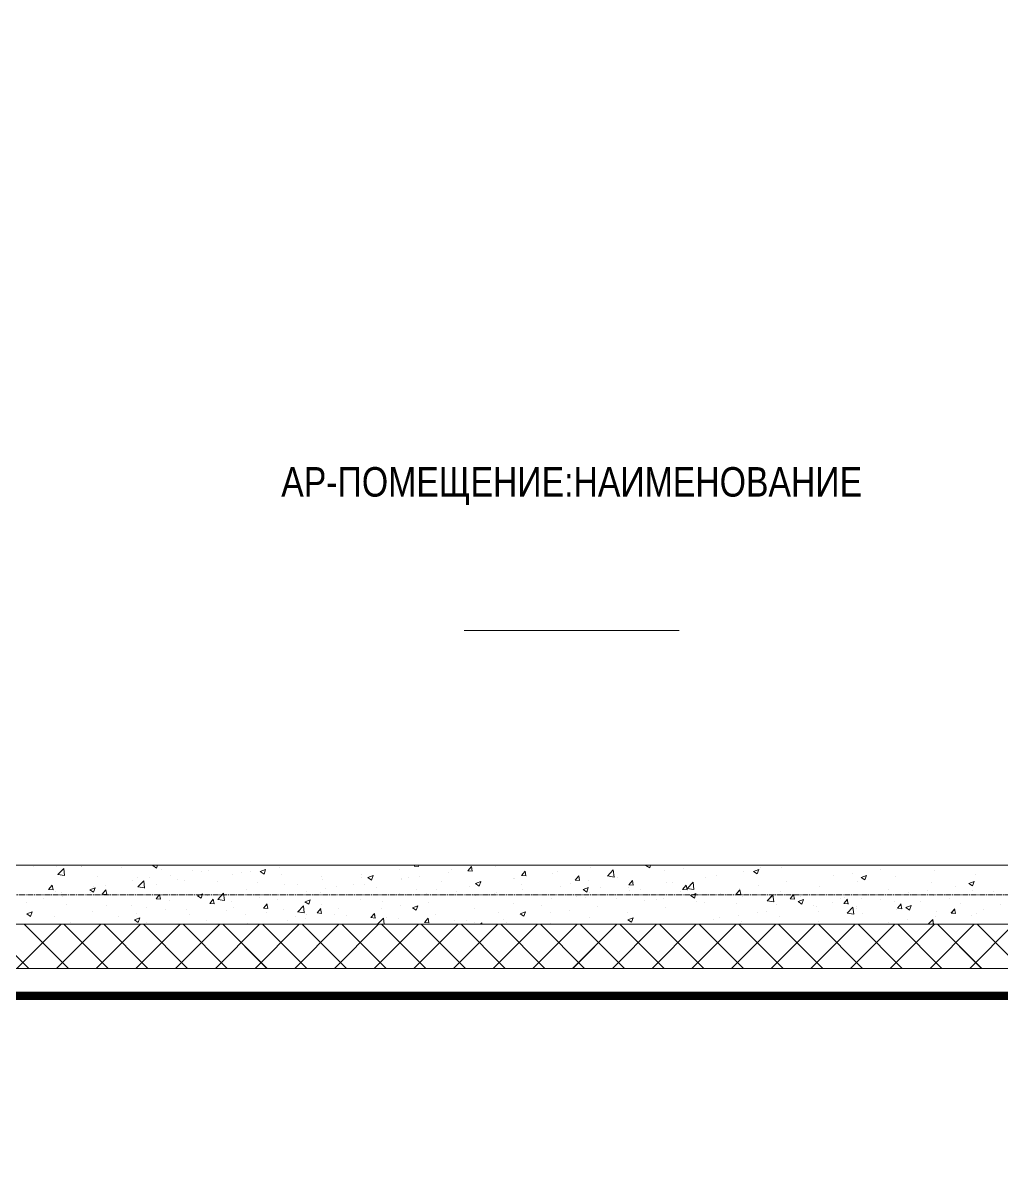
# Model space of a CAD drawing. Header units: millimetres. Extents: x 470010 to 1231400, y -134005 to 421770.
# Drawn here: x 819754 to 823073, y 135303 to 139170 of the extents above; entities that cross this region are included whole.
import ezdxf
from ezdxf.enums import TextEntityAlignment as Align

# ---------------------------------------------------------------- set-up
doc = ezdxf.new("R2010")
doc.units = ezdxf.units.MM
doc.linetypes.add('CENTER2', pattern=[28.575, 19.05, -3.175, 3.175, -3.175])
doc.linetypes.add('DASHED', pattern=[19.05, 12.7, -6.35])
doc.layers.get('Defpoints').update_dxf_attribs({"color": 140})
doc.layers.add('A-AREA', color=7, linetype='Continuous', lineweight=15, true_color=0x7f7f7f)
doc.layers.add('РД_Оси_100', color=7, linetype='Continuous', lineweight=0, true_color=0x525252)
doc.layers.add('АР_Делит', color=120, linetype='Continuous', lineweight=0, plot=False)
for name, color, linetype, lineweight in [('АР_Стены ПЕНОблок', 52, 'Continuous', 20), ('АР_Тонкая', 254, 'Continuous', 5), ('АР_Утеплитель', 31, 'Continuous', 0), ('АР_Штриховка', 8, 'Continuous', 0)]:
    doc.layers.add(name, color=color, linetype=linetype, lineweight=lineweight)
doc.styles.add('style1', font='ARIALN.TTF')

# ---------------------------------------------------------------- blocks, each defined once
blk = doc.blocks.new('СОШ_2200_АР_ОСИ_М100_28.05.24')
at = {"layer": 'АР_Делит', "color": 251, "linetype": 'DASHED', "true_color": 0x636466}
blk.add_lwpolyline([(114955, 135155), (114955, -355), (93595.036, -355), (93595.036, 13855), (94145, 13855), (94145, 68320), (66055, 68320), (66055, 13857.73), (83455, 13857.73), (83455, -355), (45245, -355), (45245, 13145), (44695, 13145), (44695, 26755), (45245, 26755), (45245, 68320), (20455, 68320), (20455, 26755), (27955, 26755), (27955, 13145), (-355, 13145), (-355, 100855)], dxfattribs=at)
at = {"layer": 'РД_Оси_100', "color": 251, "linetype": 'CENTER2', "true_color": 0x636466}
blk.add_line((-5954.958, 13500), (29555, 13500), dxfattribs=at)
blk = doc.blocks.new('A$C9108343f')
at = {"layer": 'A-AREA', "color": 18, "true_color": 0x000000}
blk.add_line((155532.4, 237476), (156262.4, 237476), dxfattribs=at)
at = {"layer": 'АР_Стены ПЕНОблок', "color": 18, "linetype": 'Continuous', "lineweight": 20, "true_color": 0x000000}
for p, q in [((167604.1, 236679.5), (148704.1, 236679.5)), ((148704.1, 236479.5), (167604.1, 236479.5))]:
    blk.add_line(p, q, dxfattribs=at)
at = {"layer": 'АР_Тонкая', "color": 18, "linetype": 'Continuous', "lineweight": 5, "true_color": 0x000000}
for p, q in [((167604.1, 236329.5), (148704.1, 236329.5)), ((148704.1, 236249.5), (167604.1, 236249.5)), ((167604.1, 236249.5), (148704.1, 236249.5)), ((148704.1, 236224.5), (167604.1, 236224.5))]:
    blk.add_line(p, q, dxfattribs=at)
at = {"layer": 'АР_Утеплитель', "color": 18, "linetype": 'Continuous', "lineweight": 0, "true_color": 0x000000}
for p, q in [((167604.1, 236479.5), (148704.1, 236479.5)), ((148704.1, 236329.5), (167604.1, 236329.5))]:
    blk.add_line(p, q, dxfattribs=at)
at = {"layer": 'АР_Штриховка', "color": 18, "linetype": 'Continuous', "lineweight": 0, "true_color": 0x000000}
for p, q in [((154070.9, 236675.5), (154070.9, 236675.5)), ((154149.2, 236676.4), (154149.2, 236676.4)), ((154154.6, 236648.1), (154174.4, 236668.7)), ((154171.8, 236665.8), (154171.8, 236665.8)), ((154177.2, 236644.5), (154174.4, 236668.7)), ((154234.1, 236677.1), (154234.1, 236677.1)), ((154235.4, 236674.2), (154235.4, 236674.2)), ((154369.7, 236671.4), (154369.7, 236671.4)), ((154476, 236678.5), (154488.6, 236670)), ((154476.1, 236678.7), (154478.2, 236679.5)), ((154488.6, 236670), (154491.8, 236679.5)), ((154505.3, 236665.7), (154505.3, 236665.7)), ((154612.3, 236662.9), (154612.3, 236662.9)), ((154640.9, 236660), (154640.9, 236660)), ((154665, 236661.3), (154665, 236661.3)), ((154809, 236658.3), (154809, 236658.3)), ((154841, 236658.1), (154853.7, 236649.6)), ((154841.1, 236658.3), (154858.9, 236665.1)), ((154853.7, 236649.6), (154858.8, 236665)), ((154905.2, 236671), (154905.2, 236671)), ((155314.9, 236666.9), (155314.9, 236666.9)), ((155362.9, 236677.2), (155364.9, 236679.5)), ((155362.9, 236677.1), (155378.1, 236675.8)), ((155377.8, 236675.8), (155377.1, 236679.5)), ((155490.5, 236663.9), (155490.5, 236663.9)), ((155545.1, 236661.2), (155557.4, 236675.8)), ((155545.1, 236661.2), (155560.3, 236659.9)), ((155560, 236659.8), (155557.1, 236675.7)), ((155639.2, 236676.2), (155639.2, 236676.2)), ((155727.3, 236645.3), (155739.6, 236659.9)), ((155742.2, 236643.9), (155739.3, 236659.8)), ((155847.7, 236659), (155847.7, 236659)), ((155962.7, 236670.8), (155962.7, 236670.8)), ((156018.5, 236643.2), (156038.3, 236663.8)), ((156041.1, 236639.7), (156038.2, 236663.8)), ((156149.5, 236679), (156162.2, 236670.5)), ((156149.6, 236679.2), (156150.3, 236679.5)), ((156162.2, 236670.5), (156165.2, 236679.5)), ((156212.8, 236660.3), (156212.8, 236660.3)), ((156276.3, 236668.7), (156276.3, 236668.7)), ((156514.6, 236658.9), (156532.4, 236665.7)), ((156514.6, 236658.7), (156527.2, 236650.2)), ((156527.2, 236650.2), (156532.3, 236665.5)), ((156537.2, 236671.8), (156537.2, 236671.8)), ((156609, 236673.6), (156609, 236673.6)), ((156946.1, 236665.5), (156946.1, 236665.5)), ((157128.4, 236661.3), (157128.4, 236661.3)), ((157258.8, 236679.1), (157258.8, 236679.1)), ((154152.1, 236648.8), (154152.1, 236648.8)), ((154154.6, 236648.1), (154177.2, 236644.6)), ((154287.7, 236643), (154287.7, 236643)), ((154406.3, 236627.2), (154406.3, 236627.2)), ((154423.3, 236637.3), (154423.3, 236637.3)), ((154425.7, 236606), (154445.5, 236626.6)), ((154448.3, 236602.5), (154445.4, 236626.6)), ((154464.1, 236637.5), (154464.1, 236637.5)), ((154536.7, 236645), (154536.7, 236645)), ((154558.9, 236631.6), (154558.9, 236631.6)), ((154585, 236628.8), (154585, 236628.8)), ((154694.4, 236625.8), (154694.4, 236625.8)), ((154745.4, 236649.9), (154745.4, 236649.9)), ((154776.5, 236654.2), (154776.5, 236654.2)), ((154830, 236620.1), (154830, 236620.1)), ((154912.1, 236648.5), (154912.1, 236648.5)), ((155047.7, 236642.8), (155047.7, 236642.8)), ((155052.6, 236629.9), (155052.6, 236629.9)), ((155183.3, 236637), (155183.3, 236637)), ((155184.5, 236649), (155184.5, 236649)), ((155206, 236637.8), (155218.7, 236629.3)), ((155206.1, 236638), (155223.9, 236644.8)), ((155218.7, 236629.3), (155223.8, 236644.6)), ((155318.8, 236631.3), (155318.8, 236631.3)), ((155319, 236634.1), (155319, 236634.1)), ((155342.4, 236638.5), (155342.4, 236638.5)), ((155382.6, 236642.4), (155382.6, 236642.4)), ((155454.4, 236625.6), (155454.4, 236625.6)), ((155478.8, 236655.1), (155478.8, 236655.1)), ((155571.2, 236617.6), (155588.9, 236624.5)), ((155583.7, 236608.9), (155588.9, 236624.3)), ((155590, 236619.9), (155590, 236619.9)), ((155699.5, 236633.6), (155699.5, 236633.6)), ((155702.5, 236635.5), (155702.5, 236635.5)), ((155727.3, 236645.3), (155742.5, 236643.9)), ((155830.8, 236651.8), (155830.8, 236651.8)), ((155909.5, 236629.3), (155921.7, 236643.9)), ((155909.5, 236629.3), (155924.7, 236628)), ((155924.4, 236627.9), (155921.4, 236643.9)), ((155956.2, 236626.6), (155956.2, 236626.6)), ((156018.5, 236643.3), (156041.1, 236639.8)), ((156052.3, 236639.2), (156052.3, 236639.2)), ((156091.7, 236613.4), (156103.9, 236628)), ((156106.6, 236612), (156103.6, 236627.9)), ((156218.3, 236620.4), (156218.3, 236620.4)), ((156240.9, 236621), (156240.9, 236621)), ((156289.6, 236601.2), (156309.4, 236621.8)), ((156312.1, 236597.7), (156309.3, 236621.8)), ((156350.2, 236639.4), (156350.2, 236639.4)), ((156389.1, 236646.4), (156389.1, 236646.4)), ((156480.7, 236657.3), (156480.7, 236657.3)), ((156625.9, 236623.4), (156625.9, 236623.4)), ((156786.3, 236644.5), (156786.3, 236644.5)), ((156849.9, 236652.8), (156849.9, 236652.8)), ((156868.2, 236626), (156868.2, 236626)), ((156879.6, 236638.3), (156892.2, 236629.8)), ((156879.7, 236638.5), (156897.5, 236645.4)), ((156892.2, 236629.8), (156897.4, 236645.2)), ((156996.5, 236642.2), (156996.5, 236642.2)), ((157119.2, 236622), (157119.2, 236622)), ((157244.7, 236618.2), (157262.5, 236625)), ((157257.3, 236609.5), (157262.4, 236624.8)), ((157267.3, 236647.4), (157267.3, 236647.4)), ((154122.9, 236597.7), (154135.1, 236612.3)), ((154122.9, 236597.7), (154138.1, 236596.3)), ((154137.8, 236596.3), (154134.8, 236612.2)), ((154146.1, 236591.9), (154146.1, 236591.9)), ((154167.9, 236586.6), (154167.9, 236586.6)), ((154262.6, 236596.6), (154275.2, 236588)), ((154262.7, 236596.7), (154280.4, 236603.6)), ((154264.8, 236586.7), (154264.8, 236586.7)), ((154274.4, 236608.1), (154274.4, 236608.1)), ((154275.2, 236588), (154280.4, 236603.4)), ((154305.1, 236581.7), (154317.3, 236596.3)), ((154305.1, 236581.7), (154320.3, 236580.4)), ((154316, 236612.1), (154316, 236612.1)), ((154320, 236580.3), (154317, 236596.3)), ((154425.2, 236607.8), (154425.2, 236607.8)), ((154425.7, 236606.1), (154448.3, 236602.6)), ((154488.8, 236616.1), (154488.8, 236616.1)), ((154627.7, 236576.4), (154645.5, 236583.2)), ((154640.2, 236567.7), (154645.4, 236583)), ((154696.8, 236564), (154716.6, 236584.6)), ((154719.3, 236560.5), (154716.5, 236584.6)), ((154793.9, 236595.8), (154793.9, 236595.8)), ((154924.3, 236613.7), (154924.3, 236613.7)), ((154965.6, 236614.4), (154965.6, 236614.4)), ((154998.8, 236591.9), (154998.8, 236591.9)), ((155046.2, 236587.6), (155046.2, 236587.6)), ((155062.4, 236600.3), (155062.4, 236600.3)), ((155101.2, 236608.7), (155101.2, 236608.7)), ((155158.6, 236612.9), (155158.6, 236612.9)), ((155194.3, 236613.1), (155194.3, 236613.1)), ((155236.8, 236602.9), (155236.8, 236602.9)), ((155311.8, 236582.3), (155311.8, 236582.3)), ((155372.4, 236597.2), (155372.4, 236597.2)), ((155403.3, 236582.7), (155403.3, 236582.7)), ((155440.1, 236598.6), (155440.1, 236598.6)), ((155508, 236591.5), (155508, 236591.5)), ((155551.4, 236608.2), (155551.4, 236608.2)), ((155571.1, 236617.5), (155583.7, 236608.9)), ((155572.1, 236617.6), (155572.1, 236617.6)), ((155636, 236584.4), (155636, 236584.4)), ((155643.6, 236585.7), (155643.6, 236585.7)), ((155725.6, 236614.1), (155725.6, 236614.1)), ((155732.2, 236597.1), (155732.2, 236597.1)), ((155861.2, 236608.4), (155861.2, 236608.4)), ((155892.6, 236618.2), (155892.6, 236618.2)), ((155936.1, 236597.1), (155948.7, 236588.6)), ((155936.2, 236597.3), (155954, 236604.1)), ((155948.7, 236588.6), (155953.9, 236603.9)), ((155959.6, 236586.3), (155959.6, 236586.3)), ((155996.8, 236602.7), (155996.8, 236602.7)), ((156090, 236604.1), (156090, 236604.1)), ((156091.7, 236613.4), (156106.9, 236612.1)), ((156092.8, 236595.5), (156092.8, 236595.5)), ((156132.4, 236596.9), (156132.4, 236596.9)), ((156268, 236591.2), (156268, 236591.2)), ((156273.9, 236597.5), (156286.1, 236612.1)), ((156273.9, 236597.5), (156289, 236596.1)), ((156288.7, 236596.1), (156285.8, 236612)), ((156289.6, 236601.3), (156312.1, 236597.8)), ((156301.2, 236576.9), (156319, 236583.8)), ((156305.7, 236581.2), (156305.7, 236581.2)), ((156313.8, 236568.2), (156318.9, 236583.6)), ((156403.6, 236585.5), (156403.6, 236585.5)), ((156456, 236581.5), (156468.3, 236596.1)), ((156456, 236581.5), (156471.2, 236580.2)), ((156466.1, 236602.3), (156466.1, 236602.3)), ((156470.9, 236580.1), (156468, 236596.1)), ((156529.7, 236610.7), (156529.7, 236610.7)), ((156605.9, 236589), (156605.9, 236589)), ((156737.8, 236608.1), (156737.8, 236608.1)), ((156971.1, 236596.6), (156971.1, 236596.6)), ((157039.7, 236586.4), (157039.7, 236586.4)), ((157103.3, 236594.8), (157103.3, 236594.8)), ((157199.5, 236607.5), (157199.5, 236607.5)), ((157244.6, 236618), (157257.3, 236609.5)), ((157255.7, 236594.6), (157255.7, 236594.6)), ((157328.2, 236591.6), (157328.2, 236591.6)), ((154048, 236553.8), (154048, 236553.8)), ((154105, 236565.6), (154105, 236565.6)), ((154168.6, 236574), (154168.6, 236574)), ((154183.6, 236548), (154183.6, 236548)), ((154319.2, 236542.3), (154319.2, 236542.3)), ((154403.2, 236542.6), (154403.2, 236542.6)), ((154487.3, 236565.8), (154499.5, 236580.4)), ((154487.3, 236565.8), (154502.4, 236564.5)), ((154502.1, 236564.4), (154499.2, 236580.3)), ((154533.7, 236560.5), (154533.7, 236560.5)), ((154627.6, 236576.2), (154640.2, 236567.7)), ((154662, 236576.8), (154662, 236576.8)), ((154669.4, 236549.9), (154681.7, 236564.5)), ((154669.4, 236549.8), (154684.6, 236548.5)), ((154678.6, 236549.7), (154678.6, 236549.7)), ((154684.3, 236548.5), (154681.4, 236564.4)), ((154696.8, 236564.1), (154719.3, 236560.6)), ((154742.2, 236558.1), (154742.2, 236558.1)), ((154838.4, 236570.8), (154838.4, 236570.8)), ((154851.6, 236533.9), (154863.9, 236548.5)), ((154866.5, 236532.5), (154863.6, 236548.4)), ((154898, 236562.2), (154898, 236562.2)), ((154967.9, 236521.9), (154987.7, 236542.5)), ((154990.4, 236518.4), (154987.6, 236542.5)), ((154992.6, 236555.9), (155005.3, 236547.3)), ((154992.7, 236556.1), (155010.5, 236562.9)), ((155005.3, 236547.3), (155010.4, 236562.7)), ((155049.5, 236545.4), (155049.5, 236545.4)), ((155181.4, 236564.4), (155181.4, 236564.4)), ((155255.1, 236557.3), (155255.1, 236557.3)), ((155315.8, 236542.3), (155315.8, 236542.3)), ((155357.7, 236535.7), (155375.5, 236542.5)), ((155370.3, 236527), (155375.5, 236542.4)), ((155412, 236554.9), (155412, 236554.9)), ((155572.4, 236576), (155572.4, 236576)), ((155699.4, 236550.9), (155699.4, 236550.9)), ((155779.2, 236580), (155779.2, 236580)), ((155796.5, 236544.7), (155796.5, 236544.7)), ((155827.7, 236567.2), (155827.7, 236567.2)), ((155914.8, 236574.3), (155914.8, 236574.3)), ((155944.7, 236570.1), (155944.7, 236570.1)), ((156050.3, 236568.5), (156050.3, 236568.5)), ((156145.9, 236560.2), (156145.9, 236560.2)), ((156185.9, 236562.8), (156185.9, 236562.8)), ((156209.5, 236568.5), (156209.5, 236568.5)), ((156301.1, 236576.8), (156313.8, 236568.2)), ((156321.5, 236557.1), (156321.5, 236557.1)), ((156347.2, 236554.9), (156347.2, 236554.9)), ((156457.1, 236551.4), (156457.1, 236551.4)), ((156477.6, 236572.8), (156477.6, 236572.8)), ((156539.2, 236579.8), (156539.2, 236579.8)), ((156560.6, 236559.2), (156583.2, 236555.7)), ((156560.7, 236559.1), (156580.5, 236579.8)), ((156583.2, 236555.6), (156580.4, 236579.8)), ((156592.7, 236545.6), (156592.7, 236545.6)), ((156638.2, 236565.6), (156650.5, 236580.2)), ((156638.2, 236565.6), (156653.4, 236564.2)), ((156653.1, 236564.2), (156650.2, 236580.1)), ((156666.2, 236556.4), (156678.8, 236547.9)), ((156666.3, 236556.6), (156684, 236563.4)), ((156674.7, 236574), (156674.7, 236574)), ((156674.8, 236545.7), (156674.8, 236545.7)), ((156678.8, 236547.9), (156684, 236563.2)), ((156719.5, 236544.3), (156719.5, 236544.3)), ((156783.1, 236552.7), (156783.1, 236552.7)), ((156810.3, 236568.3), (156810.3, 236568.3)), ((156820.4, 236549.6), (156832.7, 236564.2)), ((156820.4, 236549.6), (156835.6, 236548.3)), ((156823, 236571.1), (156823, 236571.1)), ((156835.3, 236548.3), (156832.4, 236564.2)), ((156879.3, 236565.3), (156879.3, 236565.3)), ((156945.9, 236562.6), (156945.9, 236562.6)), ((156993.4, 236557.7), (156993.4, 236557.7)), ((157002.6, 236533.7), (157014.8, 236548.3)), ((157017.5, 236532.3), (157014.5, 236548.2)), ((157031.3, 236536.3), (157049.1, 236543.1)), ((157043.8, 236527.6), (157049, 236542.9)), ((157081.5, 236556.8), (157081.5, 236556.8)), ((157125.3, 236576.7), (157125.3, 236576.7)), ((157180.1, 236566.2), (157180.1, 236566.2)), ((157217.1, 236551.1), (157217.1, 236551.1)), ((157352.7, 236545.4), (157352.7, 236545.4)), ((154049.2, 236514.8), (154067, 236521.6)), ((154049.2, 236514.6), (154061.8, 236506.1)), ((154061.8, 236506.1), (154066.9, 236521.5)), ((154143, 236507.3), (154143, 236507.3)), ((154271.3, 236523.6), (154271.3, 236523.6)), ((154358.4, 236507.6), (154358.4, 236507.6)), ((154422, 236516), (154422, 236516)), ((154454.8, 236536.6), (154454.8, 236536.6)), ((154518.2, 236528.6), (154518.2, 236528.6)), ((154590.4, 236530.8), (154590.4, 236530.8)), ((154601.8, 236511.4), (154601.8, 236511.4)), ((154725.9, 236525.1), (154725.9, 236525.1)), ((154749.9, 236536.8), (154749.9, 236536.8)), ((154790.8, 236511.2), (154790.8, 236511.2)), ((154851.6, 236533.9), (154866.8, 236532.6)), ((154861.5, 236519.4), (154861.5, 236519.4)), ((154921.2, 236529.1), (154921.2, 236529.1)), ((154958.9, 236506.5), (154958.9, 236506.5)), ((154967.8, 236522), (154990.4, 236518.5)), ((154997.1, 236513.7), (154997.1, 236513.7)), ((155033.8, 236518), (155046.1, 236532.6)), ((155033.8, 236518), (155049, 236516.6)), ((155048.7, 236516.6), (155045.8, 236532.5)), ((155091.8, 236512.8), (155091.8, 236512.8)), ((155107, 236531.9), (155107, 236531.9)), ((155132.7, 236507.9), (155132.7, 236507.9)), ((155216, 236502), (155228.2, 236516.6)), ((155230.9, 236500.6), (155227.9, 236516.6)), ((155252.2, 236533.9), (155252.2, 236533.9)), ((155357.7, 236535.5), (155370.3, 236527)), ((155437, 236514), (155437, 236514)), ((155569, 236533.1), (155569, 236533.1)), ((155648.4, 236519.3), (155648.4, 236519.3)), ((155722.7, 236515.2), (155735.3, 236506.7)), ((155722.8, 236515.4), (155740.6, 236522.2)), ((155735.3, 236506.7), (155740.5, 236522)), ((155825.7, 236518), (155825.7, 236518)), ((155889.3, 236526.4), (155889.3, 236526.4)), ((155985.5, 236539), (155985.5, 236539)), ((156086.9, 236519.6), (156086.9, 236519.6)), ((156215.2, 236535.8), (156215.2, 236535.8)), ((156462.9, 236510.5), (156462.9, 236510.5)), ((156526.7, 236520.3), (156526.7, 236520.3)), ((156559.1, 236523.2), (156559.1, 236523.2)), ((156602.8, 236504.5), (156602.8, 236504.5)), ((156728.3, 236539.9), (156728.3, 236539.9)), ((156734.7, 236523.5), (156734.7, 236523.5)), ((156831.7, 236517.2), (156854.3, 236513.7)), ((156831.8, 236517.1), (156851.5, 236537.7)), ((156854.3, 236513.6), (156851.5, 236537.7)), ((156863.9, 236534.2), (156863.9, 236534.2)), ((156865.1, 236541.4), (156865.1, 236541.4)), ((156883.8, 236515.4), (156883.8, 236515.4)), ((156999.5, 236528.4), (156999.5, 236528.4)), ((157002.6, 236533.7), (157017.8, 236532.4)), ((157031.2, 236536.1), (157043.8, 236527.6)), ((157032, 236540.8), (157032, 236540.8)), ((157132.7, 236507.3), (157132.7, 236507.3)), ((157135.1, 236522.7), (157135.1, 236522.7)), ((157184.8, 236517.8), (157197, 236532.4)), ((157184.8, 236517.8), (157200, 236516.4)), ((157199.7, 236516.4), (157196.7, 236532.3)), ((157252.7, 236510), (157252.7, 236510)), ((157270.7, 236517), (157270.7, 236517)), ((157293.1, 236528.4), (157293.1, 236528.4)), ((154055.5, 236329.5), (153905.5, 236479.5)), ((154015, 236329.5), (154165, 236479.5)), ((154190.3, 236329.5), (154040.3, 236479.5)), ((154149.7, 236329.5), (154299.7, 236479.5)), ((154325, 236329.5), (154175, 236479.5)), ((154198, 236486.5), (154198, 236486.5)), ((154284.4, 236329.5), (154434.4, 236479.5)), ((154459.7, 236329.5), (154309.7, 236479.5)), ((154414.2, 236494.3), (154426.8, 236485.8)), ((154414.3, 236494.5), (154432.1, 236501.3)), ((154419.1, 236329.5), (154569.1, 236479.5)), ((154426.8, 236485.8), (154432, 236501.1)), ((154594.4, 236329.5), (154444.4, 236479.5)), ((154453.6, 236485.9), (154453.6, 236485.9)), ((154553.8, 236329.5), (154703.8, 236479.5)), ((154729.1, 236329.5), (154579.1, 236479.5)), ((154658.9, 236492.2), (154658.9, 236492.2)), ((154688.5, 236329.5), (154838.5, 236479.5)), ((154863.8, 236329.5), (154713.8, 236479.5)), ((154793.3, 236479.5), (154797.1, 236481)), ((154796.6, 236479.5), (154797, 236480.8)), ((154810.8, 236481), (154810.8, 236481)), ((154823.2, 236329.5), (154973.2, 236479.5)), ((154998.5, 236329.5), (154848.5, 236479.5)), ((154932, 236491.7), (154932, 236491.7)), ((154957.9, 236329.5), (155107.9, 236479.5)), ((155133.2, 236329.5), (154983.2, 236479.5)), ((154995.6, 236500.1), (154995.6, 236500.1)), ((155092.6, 236329.5), (155242.6, 236479.5)), ((155267.9, 236329.5), (155117.9, 236479.5)), ((155178.3, 236479.9), (155178.3, 236479.9)), ((155216, 236502), (155231.2, 236500.7)), ((155227.3, 236329.5), (155377.3, 236479.5)), ((155238.9, 236480), (155242, 236479.5)), ((155239, 236479.9), (155258.7, 236500.5)), ((155402.6, 236329.5), (155252.6, 236479.5)), ((155261.1, 236479.5), (155258.7, 236500.5)), ((155268.3, 236502.2), (155268.3, 236502.2)), ((155308.8, 236497.8), (155308.8, 236497.8)), ((155362, 236329.5), (155512, 236479.5)), ((155537.3, 236329.5), (155387.3, 236479.5)), ((155398.2, 236486.1), (155410.4, 236500.7)), ((155398.2, 236486.1), (155413.4, 236484.8)), ((155403.9, 236496.5), (155403.9, 236496.5)), ((155413.1, 236484.7), (155410.1, 236500.6)), ((155496.7, 236329.5), (155646.7, 236479.5)), ((155500.3, 236493.8), (155500.3, 236493.8)), ((155672, 236329.5), (155522, 236479.5)), ((155539.5, 236490.7), (155539.5, 236490.7)), ((155569.1, 236484.2), (155569.1, 236484.2)), ((155588.2, 236479.5), (155592.6, 236484.8)), ((155593.3, 236479.5), (155592.3, 236484.7)), ((155631.4, 236329.5), (155781.4, 236479.5)), ((155806.7, 236329.5), (155656.7, 236479.5)), ((155665.3, 236496.9), (155665.3, 236496.9)), ((155675.1, 236485), (155675.1, 236485)), ((155766.1, 236329.5), (155916.1, 236479.5)), ((155941.4, 236329.5), (155791.4, 236479.5)), ((155824.6, 236482.7), (155824.6, 236482.7)), ((155900.8, 236329.5), (156050.8, 236479.5)), ((156076.1, 236329.5), (155926.1, 236479.5)), ((155956.5, 236501.7), (155956.5, 236501.7)), ((156035.5, 236329.5), (156185.5, 236479.5)), ((156210.8, 236329.5), (156060.8, 236479.5)), ((156087.7, 236494.8), (156100.4, 236486.3)), ((156087.8, 236495), (156105.6, 236501.9)), ((156100.4, 236486.3), (156105.5, 236501.7)), ((156170.3, 236329.5), (156320.3, 236479.5)), ((156345.5, 236329.5), (156195.5, 236479.5)), ((156238.9, 236481), (156238.9, 236481)), ((156305, 236329.5), (156455, 236479.5)), ((156480.2, 236329.5), (156330.2, 236479.5)), ((156378.6, 236494.8), (156378.6, 236494.8)), ((156399.3, 236502.1), (156399.3, 236502.1)), ((156439.7, 236329.5), (156589.7, 236479.5)), ((156614.9, 236329.5), (156464.9, 236479.5)), ((156465.4, 236479.5), (156470.6, 236481.5)), ((156469.9, 236479.5), (156470.5, 236481.3)), ((156474.5, 236488.2), (156474.5, 236488.2)), ((156574.4, 236329.5), (156724.4, 236479.5)), ((156749.6, 236329.5), (156599.6, 236479.5)), ((156709.1, 236329.5), (156859.1, 236479.5)), ((156884.3, 236329.5), (156734.3, 236479.5)), ((156735.7, 236489.9), (156735.7, 236489.9)), ((156843.8, 236329.5), (156993.8, 236479.5)), ((157019, 236329.5), (156869, 236479.5)), ((156972.9, 236486.3), (156972.9, 236486.3)), ((156978.5, 236329.5), (157128.5, 236479.5)), ((157153.7, 236329.5), (157003.7, 236479.5)), ((157036.5, 236494.6), (157036.5, 236494.6)), ((157107.1, 236479.5), (157122.6, 236495.7)), ((157113.2, 236329.5), (157263.2, 236479.5)), ((157122.2, 236492.2), (157122.2, 236492.2)), ((157124.4, 236479.5), (157122.6, 236495.7)), ((157288.4, 236329.5), (157138.4, 236479.5)), ((157247.9, 236329.5), (157397.9, 236479.5)), ((157423.1, 236329.5), (157273.1, 236479.5)), ((148704.1, 236249.2), (167604.1, 236249.2)), ((148704.1, 236248.2), (167604.1, 236248.2)), ((148704.1, 236247.2), (167604.1, 236247.2)), ((148704.1, 236246.2), (167604.1, 236246.2)), ((148704.1, 236245.2), (167604.1, 236245.2)), ((148704.1, 236244.2), (167604.1, 236244.2)), ((148704.1, 236243.2), (167604.1, 236243.2)), ((148704.1, 236242.2), (167604.1, 236242.2)), ((148704.1, 236241.2), (167604.1, 236241.2)), ((148704.1, 236240.2), (167604.1, 236240.2)), ((148704.1, 236239.2), (167604.1, 236239.2)), ((148704.1, 236238.2), (167604.1, 236238.2)), ((148704.1, 236237.2), (167604.1, 236237.2)), ((148704.1, 236236.2), (167604.1, 236236.2)), ((148704.1, 236235.2), (167604.1, 236235.2)), ((148704.1, 236234.2), (167604.1, 236234.2)), ((148704.1, 236233.2), (167604.1, 236233.2)), ((148704.1, 236232.2), (167604.1, 236232.2)), ((148704.1, 236231.2), (167604.1, 236231.2)), ((148704.1, 236230.2), (167604.1, 236230.2)), ((148704.1, 236229.2), (167604.1, 236229.2)), ((148704.1, 236228.2), (167604.1, 236228.2)), ((148704.1, 236227.2), (167604.1, 236227.2)), ((148704.1, 236226.2), (167604.1, 236226.2)), ((148704.1, 236225.2), (167604.1, 236225.2))]:
    blk.add_line(p, q, dxfattribs=at)
at = {"layer": 'РД_Оси_100'}
blk.add_blockref('СОШ_2200_АР_ОСИ_М100_28.05.24', (140804.1, 223079.5), dxfattribs=at)
at = {"layer": 'Defpoints', "color": 18, "true_color": 0x000000, "style": 'style1'}
for p in [(143949.3, 316089.1), (143975, 281639.5), (143890.4, 273244.7), (143840, 264276.8), (143967.8, 254892.4), (12252, 104178.1), (12382.6, 96023.1)]:
    blk.add_attdef('АР-ПОМЕЩЕНИЕ:НАИМЕНОВАНИЕ', text='', height=100, dxfattribs=at).set_placement(p, align=Align.MIDDLE)
at = {"layer": 'Defpoints', "color": 18, "true_color": 0x000000, "style": 'style1', "flags": 8}
for p in [(143951.3, 279099.1), (143848.3, 269251.1), (143875.3, 260094.2), (144049.7, 250824.7), (163419.3, 238153.4), (155897.5, 237966), (183037.2, 237966), (143342.9, 237876.2)]:
    blk.add_attdef('АР-ПОМЕЩЕНИЕ:НАИМЕНОВАНИЕ', text='', height=100, dxfattribs=at).set_placement(p, align=Align.MIDDLE)

msp = doc.modelspace()

# ---------------------------------------------------------------- linework, layer by layer
at = {"layer": 'A-AREA', "color": 18, "true_color": 0x000000}
msp.add_line((821251.002, 137109.787), (821981.002, 137109.787), dxfattribs=at)
at = {"layer": 'АР_Стены ПЕНОблок', "color": 18, "linetype": 'Continuous', "lineweight": 20, "true_color": 0x000000}
for p, q in [((833322.706, 136313.251), (814422.706, 136313.251)), ((814422.706, 136113.251), (833322.706, 136113.251))]:
    msp.add_line(p, q, dxfattribs=at)
at = {"layer": 'АР_Тонкая', "color": 18, "linetype": 'Continuous', "lineweight": 5, "true_color": 0x000000}
for p, q in [((833322.706, 135963.251), (814422.706, 135963.251)), ((814422.706, 135883.251), (833322.706, 135883.251)), ((833322.706, 135883.251), (814422.706, 135883.251)), ((814422.706, 135858.251), (833322.706, 135858.251))]:
    msp.add_line(p, q, dxfattribs=at)
at = {"layer": 'АР_Утеплитель', "color": 18, "linetype": 'Continuous', "lineweight": 0, "true_color": 0x000000}
for p, q in [((833322.706, 136113.251), (814422.706, 136113.251)), ((814422.706, 135963.251), (833322.706, 135963.251))]:
    msp.add_line(p, q, dxfattribs=at)
at = {"layer": 'АР_Штриховка', "color": 18, "linetype": 'Continuous', "lineweight": 0, "true_color": 0x000000}
for p, q in [((820194.599, 136312.236), (820207.234, 136303.714)), ((820194.682, 136312.418), (820196.85, 136313.251)), ((820207.238, 136303.713), (820210.438, 136313.251)), ((821081.553, 136310.905), (821096.735, 136309.577)), ((821081.554, 136310.916), (821083.513, 136313.251)), ((821096.439, 136309.522), (821095.751, 136313.251)), ((821868.139, 136312.789), (821880.773, 136304.267)), ((821868.222, 136312.972), (821868.947, 136313.251)), ((821880.778, 136304.266), (821883.792, 136313.251)), ((819873.212, 136281.9), (819895.802, 136278.397)), ((819873.254, 136281.813), (819893.037, 136302.432)), ((819895.788, 136278.303), (819892.982, 136302.425)), ((820559.63, 136291.894), (820572.264, 136283.371)), ((820559.712, 136292.076), (820577.497, 136298.903)), ((820572.269, 136283.371), (820577.419, 136298.72)), ((820924.743, 136271.734), (820942.528, 136278.561)), ((820937.3, 136263.028), (820942.45, 136278.377)), ((821263.738, 136294.966), (821278.92, 136293.638)), ((821263.739, 136294.977), (821275.984, 136309.57)), ((821278.623, 136293.583), (821275.686, 136309.504)), ((821445.923, 136279.037), (821458.169, 136293.631)), ((821445.923, 136279.027), (821461.105, 136277.699)), ((821460.807, 136277.644), (821457.87, 136293.565)), ((821628.108, 136263.098), (821640.353, 136277.691)), ((821642.991, 136261.704), (821640.054, 136277.626)), ((821737.09, 136277.075), (821759.68, 136273.571)), ((821737.132, 136276.985), (821756.916, 136297.604)), ((821759.665, 136273.475), (821756.859, 136297.597)), ((822233.169, 136292.447), (822245.804, 136283.925)), ((822233.252, 136292.63), (822251.037, 136299.457)), ((822245.808, 136283.924), (822250.959, 136299.273)), ((822598.2, 136272.104), (822610.835, 136263.582)), ((822598.283, 136272.287), (822616.068, 136279.114)), ((822610.839, 136263.581), (822615.989, 136278.93)), ((819841.505, 136231.432), (819853.75, 136246.025)), ((819856.393, 136230.039), (819853.456, 136245.961)), ((819981.265, 136230.495), (819999.05, 136237.322)), ((819993.822, 136221.79), (819998.972, 136237.139)), ((820144.291, 136239.858), (820166.881, 136236.355)), ((820144.333, 136239.771), (820164.116, 136260.39)), ((820166.867, 136236.261), (820164.06, 136260.383)), ((820924.661, 136271.551), (820937.295, 136263.029)), ((821289.691, 136251.209), (821302.326, 136242.687)), ((821289.774, 136251.391), (821307.559, 136258.218)), ((821302.33, 136242.686), (821307.481, 136258.035)), ((821628.107, 136263.088), (821643.289, 136261.76)), ((821654.805, 136231.049), (821672.59, 136237.876)), ((821667.361, 136222.343), (821672.511, 136237.692)), ((821810.292, 136247.149), (821825.474, 136245.821)), ((821810.293, 136247.159), (821822.538, 136261.752)), ((821825.175, 136245.765), (821822.238, 136261.687)), ((821992.477, 136231.22), (822004.723, 136245.813)), ((822007.359, 136229.826), (822004.422, 136245.747)), ((822008.169, 136235.032), (822030.759, 136231.529)), ((822008.211, 136234.943), (822027.995, 136255.562)), ((822030.744, 136231.433), (822027.938, 136255.555)), ((822963.231, 136251.762), (822975.866, 136243.24)), ((822963.314, 136251.945), (822981.099, 136258.772)), ((822975.87, 136243.239), (822981.02, 136258.588)), ((819841.504, 136231.422), (819856.686, 136230.094)), ((819981.183, 136230.313), (819993.817, 136221.791)), ((820023.689, 136215.483), (820038.871, 136214.155)), ((820023.69, 136215.493), (820035.935, 136230.086)), ((820038.577, 136214.1), (820035.64, 136230.022)), ((820205.873, 136199.544), (820221.055, 136198.216)), ((820205.874, 136199.554), (820218.119, 136214.147)), ((820220.761, 136198.161), (820217.824, 136214.082)), ((820346.213, 136209.971), (820358.848, 136201.449)), ((820346.296, 136210.153), (820364.081, 136216.98)), ((820358.852, 136201.448), (820364.003, 136216.797)), ((820388.059, 136183.615), (820400.304, 136198.208)), ((820402.945, 136182.222), (820400.008, 136198.143)), ((820415.37, 136197.816), (820437.96, 136194.313)), ((820415.412, 136197.728), (820435.195, 136218.347)), ((820437.945, 136194.218), (820435.139, 136218.341)), ((820711.327, 136189.811), (820729.112, 136196.638)), ((820723.883, 136181.106), (820729.033, 136196.455)), ((821654.722, 136230.866), (821667.357, 136222.344)), ((821992.477, 136231.21), (822007.659, 136229.882)), ((822019.753, 136210.524), (822032.388, 136202.002)), ((822019.836, 136210.707), (822037.621, 136217.534)), ((822032.392, 136202.001), (822037.542, 136217.35)), ((822174.661, 136215.271), (822189.843, 136213.942)), ((822174.662, 136215.281), (822186.907, 136229.874)), ((822189.543, 136213.887), (822186.606, 136229.808)), ((822279.29, 136192.901), (822299.074, 136213.519)), ((822301.823, 136189.39), (822299.016, 136213.513)), ((822356.846, 136199.332), (822372.028, 136198.003)), ((822356.847, 136199.342), (822369.092, 136213.935)), ((822371.727, 136197.948), (822368.791, 136213.869)), ((822384.867, 136190.365), (822402.652, 136197.191)), ((822397.423, 136181.659), (822402.573, 136197.008)), ((822539.031, 136183.403), (822551.277, 136197.996)), ((822553.912, 136182.008), (822550.975, 136197.93)), ((820388.058, 136183.605), (820403.24, 136182.277)), ((820570.243, 136167.666), (820585.425, 136166.337)), ((820570.244, 136167.676), (820582.489, 136182.269)), ((820585.129, 136166.283), (820582.192, 136182.204)), ((820686.449, 136155.774), (820709.039, 136152.271)), ((820686.491, 136155.686), (820706.275, 136176.305)), ((820709.024, 136152.176), (820706.218, 136176.298)), ((820711.244, 136189.628), (820723.879, 136181.106)), ((820752.428, 136151.737), (820764.673, 136166.33)), ((820767.313, 136150.343), (820764.376, 136166.265)), ((821076.275, 136169.286), (821088.91, 136160.764)), ((821076.358, 136169.468), (821094.142, 136176.295)), ((821088.914, 136160.763), (821094.064, 136176.112)), ((821441.389, 136149.126), (821459.173, 136155.953)), ((821453.945, 136140.421), (821459.095, 136155.77)), ((822279.248, 136192.99), (822301.838, 136189.487)), ((822384.784, 136190.181), (822397.418, 136181.659)), ((822539.031, 136183.392), (822554.213, 136182.064)), ((822550.369, 136150.858), (822570.153, 136171.477)), ((822572.901, 136147.348), (822570.095, 136171.47)), ((822721.215, 136167.453), (822736.397, 136166.125)), ((822721.216, 136167.464), (822733.461, 136182.057)), ((822736.096, 136166.069), (822733.159, 136181.991)), ((822749.815, 136169.839), (822762.449, 136161.317)), ((822749.898, 136170.022), (822767.682, 136176.849)), ((822762.454, 136161.316), (822767.604, 136176.665)), ((822903.401, 136151.525), (822915.646, 136166.118)), ((822918.28, 136150.13), (822915.343, 136166.051)), ((819767.766, 136148.39), (819780.401, 136139.868)), ((819767.849, 136148.572), (819785.633, 136155.399)), ((819780.405, 136139.868), (819785.555, 136155.217)), ((820132.797, 136128.048), (820145.431, 136119.526)), ((820132.88, 136128.23), (820150.664, 136135.057)), ((820145.436, 136119.525), (820150.586, 136134.874)), ((820752.427, 136151.727), (820767.609, 136150.398)), ((820934.612, 136135.787), (820949.794, 136134.459)), ((820934.613, 136135.798), (820946.858, 136150.391)), ((820949.497, 136134.404), (820946.56, 136150.326)), ((820957.57, 136113.644), (820977.354, 136134.263)), ((820979.741, 136113.251), (820977.297, 136134.256)), ((821116.797, 136119.848), (821131.979, 136118.52)), ((821116.798, 136119.859), (821129.043, 136134.452)), ((821131.681, 136118.465), (821128.745, 136134.386)), ((821306.812, 136113.251), (821311.227, 136118.513)), ((821311.887, 136113.251), (821310.929, 136118.447)), ((821441.306, 136148.944), (821453.94, 136140.421)), ((821806.337, 136128.601), (821818.971, 136120.079)), ((821806.42, 136128.784), (821824.204, 136135.611)), ((821818.976, 136120.078), (821824.126, 136135.427)), ((822550.327, 136150.948), (822572.917, 136147.445)), ((822825.703, 136113.251), (822841.232, 136129.435)), ((822843.056, 136113.251), (822841.174, 136129.428)), ((822903.4, 136151.514), (822918.582, 136150.186)), ((819774.159, 135963.251), (819624.159, 136113.251)), ((819733.604, 135963.251), (819883.604, 136113.251)), ((819908.863, 135963.251), (819758.863, 136113.251)), ((819868.308, 135963.251), (820018.308, 136113.251)), ((820043.567, 135963.251), (819893.567, 136113.251)), ((820003.012, 135963.251), (820153.012, 136113.251)), ((820178.271, 135963.251), (820028.271, 136113.251)), ((820137.716, 135963.251), (820287.716, 136113.251)), ((820312.975, 135963.251), (820162.975, 136113.251)), ((820272.419, 135963.251), (820422.419, 136113.251)), ((820447.679, 135963.251), (820297.679, 136113.251)), ((820407.123, 135963.251), (820557.123, 136113.251)), ((820582.383, 135963.251), (820432.383, 136113.251)), ((820511.881, 136113.251), (820515.695, 136114.715)), ((820515.187, 136113.251), (820515.617, 136114.532)), ((820541.827, 135963.251), (820691.827, 136113.251)), ((820717.086, 135963.251), (820567.086, 136113.251)), ((820676.531, 135963.251), (820826.531, 136113.251)), ((820851.79, 135963.251), (820701.79, 136113.251)), ((820811.235, 135963.251), (820961.235, 136113.251)), ((820986.494, 135963.251), (820836.494, 136113.251)), ((820945.939, 135963.251), (821095.939, 136113.251)), ((820957.528, 136113.732), (820960.635, 136113.251)), ((821121.198, 135963.251), (820971.198, 136113.251)), ((821080.642, 135963.251), (821230.642, 136113.251)), ((821255.902, 135963.251), (821105.902, 136113.251)), ((821215.346, 135963.251), (821365.346, 136113.251)), ((821390.606, 135963.251), (821240.606, 136113.251)), ((821350.05, 135963.251), (821500.05, 136113.251)), ((821525.309, 135963.251), (821375.309, 136113.251)), ((821484.754, 135963.251), (821634.754, 136113.251)), ((821660.013, 135963.251), (821510.013, 136113.251)), ((821619.458, 135963.251), (821769.458, 136113.251)), ((821794.717, 135963.251), (821644.717, 136113.251)), ((821754.162, 135963.251), (821904.162, 136113.251)), ((821929.421, 135963.251), (821779.421, 136113.251)), ((821888.865, 135963.251), (822038.865, 136113.251)), ((822064.125, 135963.251), (821914.125, 136113.251)), ((822023.569, 135963.251), (822173.569, 136113.251)), ((822198.829, 135963.251), (822048.829, 136113.251)), ((822158.273, 135963.251), (822308.273, 136113.251)), ((822333.532, 135963.251), (822183.532, 136113.251)), ((822183.978, 136113.251), (822189.235, 136115.269)), ((822188.541, 136113.251), (822189.157, 136115.085)), ((822292.977, 135963.251), (822442.977, 136113.251)), ((822468.236, 135963.251), (822318.236, 136113.251)), ((822427.681, 135963.251), (822577.681, 136113.251)), ((822602.94, 135963.251), (822452.94, 136113.251)), ((822562.385, 135963.251), (822712.385, 136113.251)), ((822737.644, 135963.251), (822587.644, 136113.251)), ((822697.089, 135963.251), (822847.089, 136113.251)), ((822872.348, 135963.251), (822722.348, 136113.251)), ((822831.792, 135963.251), (822981.792, 136113.251)), ((823007.052, 135963.251), (822857.052, 136113.251)), ((822966.496, 135963.251), (823116.496, 136113.251)), ((823141.756, 135963.251), (822991.756, 136113.251)), ((814422.706, 135883), (833322.706, 135883)), ((814422.706, 135882), (833322.706, 135882)), ((814422.706, 135881), (833322.706, 135881)), ((814422.706, 135880), (833322.706, 135880)), ((814422.706, 135879), (833322.706, 135879)), ((814422.706, 135878), (833322.706, 135878)), ((814422.706, 135877), (833322.706, 135877)), ((814422.706, 135876), (833322.706, 135876)), ((814422.706, 135875), (833322.706, 135875)), ((814422.706, 135874), (833322.706, 135874)), ((814422.706, 135873), (833322.706, 135873)), ((814422.706, 135872), (833322.706, 135872)), ((814422.706, 135871), (833322.706, 135871)), ((814422.706, 135870), (833322.706, 135870)), ((814422.706, 135869), (833322.706, 135869)), ((814422.706, 135868), (833322.706, 135868)), ((814422.706, 135867), (833322.706, 135867)), ((814422.706, 135866), (833322.706, 135866)), ((814422.706, 135865), (833322.706, 135865)), ((814422.706, 135864), (833322.706, 135864)), ((814422.706, 135863), (833322.706, 135863)), ((814422.706, 135862), (833322.706, 135862)), ((814422.706, 135861), (833322.706, 135861)), ((814422.706, 135860), (833322.706, 135860)), ((814422.706, 135859), (833322.706, 135859))]:
    msp.add_line(p, q, dxfattribs=at)

# ---------------------------------------------------------------- block references
msp.add_blockref('A$C9108343f', (665718.612, -100366.242))
at = {"layer": 'РД_Оси_100'}
msp.add_blockref('СОШ_2200_АР_ОСИ_М100_28.05.24', (806522.706, 122713.251), dxfattribs=at)

# ---------------------------------------------------------------- texts
at = {"layer": 'Defpoints', "color": 18, "true_color": 0x000000, "style": 'style1', "flags": 8}
msp.add_attdef('АР-ПОМЕЩЕНИЕ:НАИМЕНОВАНИЕ', text='0', height=100, dxfattribs=at).set_placement((821616.072, 137599.726), align=Align.MIDDLE)

doc.saveas('drawing.dxf')
